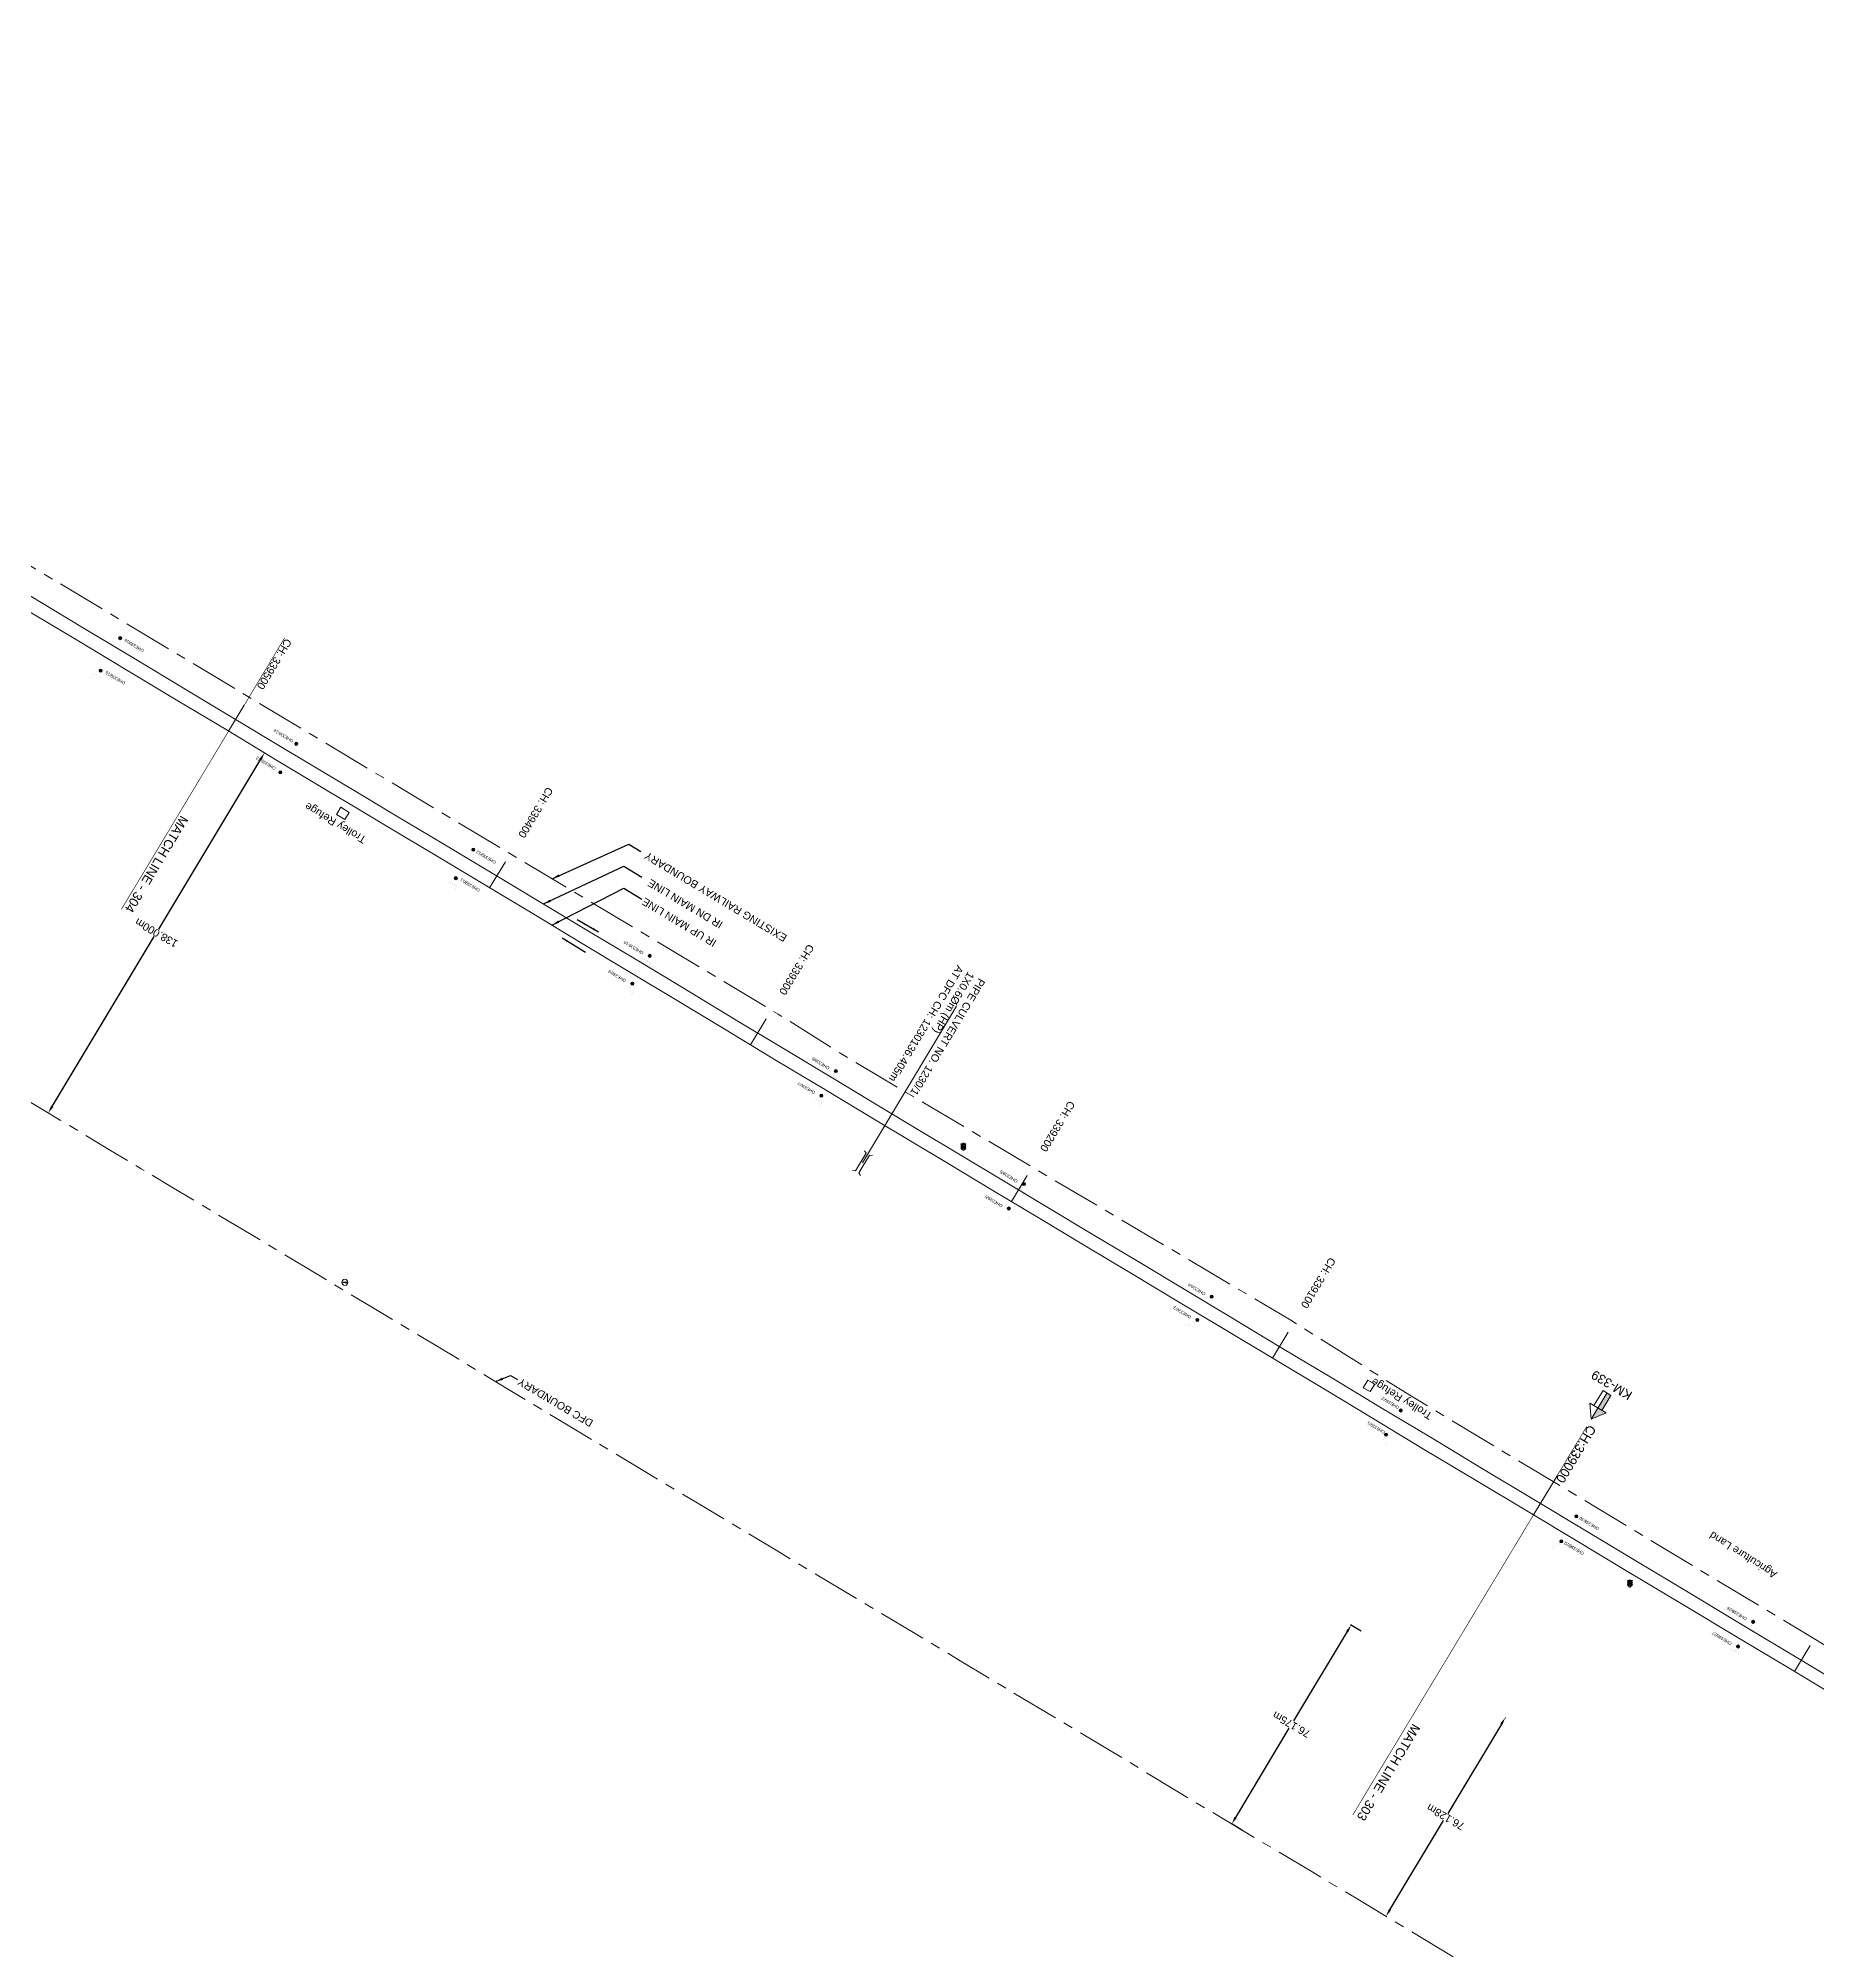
# Model space of a CAD drawing. Header units: metres. Extents: x 610236 to 616721, y 3398253 to 3402120.
# Drawn here: x 611620 to 612204, y 3400869 to 3401497 of the extents above; entities that cross this region are included whole.
import ezdxf
from ezdxf.enums import TextEntityAlignment as Align

# ---------------------------------------------------------------- set-up
doc = ezdxf.new("R2010")
doc.units = ezdxf.units.M
doc.header["$MEASUREMENT"] = 0
doc.linetypes.add('CENTER', pattern=[50.8, 31.75, -6.35, 6.35, -6.35])
doc.linetypes.add('PHANTOM2', pattern=[1.25, 0.625, -0.125, 0.125, -0.125, 0.125, -0.125])
doc.layers.get('Defpoints').update_dxf_attribs({"lineweight": 0})
for name, color, linetype, lineweight in [('Bounary Dim', 10, 'Continuous', 13), ('DFCC BOUNDARY', 6, 'CENTER', 0), ('Electric Pole', 251, 'Continuous', 0), ('EXISTING BRIDGE DETAILS', 7, 'Continuous', 0), ('Existing Chainage', 7, 'Continuous', 0), ('Existing IR Track', 143, 'Continuous', 0), ('Existing Railway Boundary', 7, 'CENTER', 0), ('flow direction', 7, 'Continuous', 0), ('KM STONE', 7, 'Continuous', 0), ('MATCH LINE', 7, 'Continuous', 0), ('OHE MAST', 8, 'Continuous', 0), ('OHE MAST TEXT', 8, 'Continuous', 0), ('Side Details', 251, 'Continuous', 0), ('Sign Board', 251, 'Continuous', 0), ('Text', 251, 'Continuous', 0), ('Text1', 251, 'Continuous', 0), ('Trolley Stand', 7, 'Continuous', 0)]:
    doc.layers.add(name, color=color, linetype=linetype, lineweight=lineweight)
doc.styles.get("Standard").update_dxf_attribs({"font": 'arial.ttf'})
doc.styles.add('Style-Arial', font='arial.ttf')
doc.styles.add('Text', font='arial.ttf', dxfattribs={"height": 2})
doc.dimstyles.new('ISO-25', dxfattribs={"dimtxt": 2.5, "dimasz": 2.5, "dimexe": 1.25, "dimexo": 0.625, "dimtad": 1, "dimtxsty": 'Standard', "dimcen": 2.5, "dimadec": 0, "dimazin": 0, "dimtfac": 1, "dimtmove": 0, "dimatfit": 3, "dimfxl": 1, "dimarcsym": 0})
doc.dimstyles.get("Standard").update_dxf_attribs({"dimtxt": 2.5, "dimasz": 0.18, "dimexe": 0.18, "dimexo": 0.0625, "dimgap": 0.09, "dimtad": 0, "dimtih": 1, "dimtoh": 1, "dimdec": 3, "dimzin": 0, "dimdsep": 46, "dimtxsty": 'Standard', "dimcen": 0.09, "dimadec": 0, "dimazin": 0, "dimtfac": 1, "dimtdec": 3, "dimtofl": 0, "dimtmove": 0, "dimatfit": 3, "dimfxl": 1, "dimtolj": 1, "dimtzin": 0, "dimarcsym": 0})

# ---------------------------------------------------------------- blocks, each defined once
blk = doc.blocks.new('EP')
at = {"extrusion": (0, 0, -1)}
blk.add_hatch(color=8, dxfattribs=at).paths.add_polyline_path([(-0.31, -0.24), (-0.94, -0.01), (-0.41, -0.1), (-0.43, 0.15), (0.21, -0.05), (0.21, 0.16), (0.93, -0.01), (0.31, 0.07), (0.31, -0.19), (-0.31, 0)])
at = {"color": 8}
for p, q in [((-0.93, -0.01), (-0.21, 0.16)), ((-0.31, 0.07), (-0.93, -0.01)), ((-0.31, -0.19), (-0.31, 0.07)), ((0.31, 0), (-0.31, -0.19)), ((-0.21, 0.16), (-0.21, -0.05)), ((-0.21, -0.05), (0.43, 0.15)), ((0.31, -0.24), (0.31, 0)), ((0.43, 0.15), (0.41, -0.1)), ((0.94, -0.01), (0.31, -0.24)), ((0.41, -0.1), (0.94, -0.01))]:
    blk.add_line(p, q, dxfattribs=at)
blk.add_circle((0, 0), 1, dxfattribs=at)
blk = doc.blocks.new('SIG')
for color, points in [(1, [(-0.22, 0.42, 0.180295), (-0.01, 0.33, -0.00255), (0.01, 0.33, -0.00255), (0.02, 0.33, 0.180295), (0.23, 0.42, -0.002654), (0.25, 0.44, 0.184495), (0.33, 0.65, 1.000001), (-0.32, 0.65, 0.184495), (-0.24, 0.44, -0.002654)]), (2, [(0.23, -0.23, -0.002654), (0.25, -0.21, 0.184495), (0.33, 0.01, 1.000001), (-0.32, 0.01, 0.184495), (-0.24, -0.21, -0.002654), (-0.22, -0.23, 0.180295), (-0.01, -0.32, -0.00255), (0.01, -0.32, -0.00255), (0.02, -0.32, 0.180295)]), (3, [(0.23, -0.88, -0.002654), (0.25, -0.86, 0.184495), (0.33, -0.64, 1.000001), (-0.32, -0.64, 0.184495), (-0.24, -0.86, -0.002654), (-0.22, -0.88, 0.395599)])]:
    blk.add_hatch(color=color).paths.add_polyline_path(points)
for p, q in [((-0.31, 0.98), (-0.32, -0.9)), ((0.33, -0.9), (0.32, 0.98))]:
    blk.add_line(p, q)
at = {"flags": 128}
for points in [[(-0.31, 0.98), (-0.81, 0.98, 0.198758), (-0.42, 0.41, 0.003814), (-0.31, 0.39)], [(-0.31, 0.33), (-0.81, 0.33, 0.198758), (-0.42, -0.23, 0.003727), (-0.32, -0.26)], [(0.32, 0.98), (0.82, 0.98, -0.198758), (0.44, 0.41, -0.003814), (0.32, 0.39)], [(0.32, 0.33), (0.82, 0.33, -0.198758), (0.44, -0.23, -0.003727), (0.33, -0.26)], [(-0.32, -0.32), (-0.81, -0.32, 0.198758), (-0.42, -0.88, 0.003639), (-0.32, -0.9)], [(0.33, -0.32), (0.82, -0.32, -0.198758), (0.44, -0.88, -0.003639), (0.33, -0.9)]]:
    blk.add_lwpolyline(points, format="xyb", dxfattribs=at)
for centre, radius, start, end in [((0.01, 0.91), 0.324, 12.40488, 167.59512), ((0.01, 0.81), 0.357, 27.75781, 152.24219), ((0.01, -0.9), 0.324, 181.45715, 358.54285)]:
    blk.add_arc(centre, radius, start, end)
blk = doc.blocks.new('OHE MAST')
h = blk.add_hatch(color=256)
edge = h.paths.add_edge_path()
edge.add_arc((0, 0), 0.514, 0, 360)
at = {"const_width": 0.01, "flags": 128}
for points in [[(1.5, 3.5), (1.5, 2), (-1.5, 2), (-1.5, 3.5)], [(0, 2), (0, 0)]]:
    blk.add_lwpolyline(points, dxfattribs=at)
blk.add_circle((0, 0), 0.514)
blk = doc.blocks.new('KM POST PLAN')
at = {"extrusion": (0, 0, -1)}
h = blk.add_hatch(color=256, dxfattribs=at)
h.paths.add_polyline_path([(0, -20), (0, -8.5), (3, -8.5), (3, -20)])
h.paths.add_polyline_path([(0, -8.5), (0, 0), (6.3, -8.5), (3, -8.5)], flags=16)
at = {"flags": 128}
for points in [[(0, 0), (-6.3, -8.5), (6.3, -8.5)], [(0, 0), (0, -20)], [(0, 0), (6.3, -8.5)], [(3, -8.5), (3, -20), (-3, -20), (-3, -8.5)]]:
    blk.add_lwpolyline(points, dxfattribs=at)
at = {"style": 'Style-Arial'}
blk.add_attdef('KM-POST', text='', height=6, dxfattribs=at).set_placement((0, -26, -263.9), align=Align.MIDDLE_CENTER)
blk = doc.blocks.new('*D291')
at = {"layer": 'Bounary Dim', "color": 0, "lineweight": -2, "transparency": 16777216}
for p, q in [((612100.36, 3400942.89), (612082.76, 3400913.57)), ((612101.7, 3400945), (612101.8, 3400944.94)), ((612063.75, 3400881.91), (612081.35, 3400911.23)), ((612062.51, 3400879.73), (612062.61, 3400879.67))]:
    blk.add_line(p, q, dxfattribs=at)
at = {"layer": 'Bounary Dim', "color": 0, "transparency": 16777216}
for points in [[(612100, 3400943.1), (612100.71, 3400942.67), (612101.64, 3400945.03)], [(612063.39, 3400882.12), (612064.1, 3400881.69), (612062.46, 3400879.76)]]:
    blk.add_solid(points, dxfattribs=at)
at = {"layer": 'Defpoints', "color": 0, "transparency": 16777216}
for p in [(612101.64, 3400945.03), (612101.64, 3400945.03), (612062.46, 3400879.76)]:
    blk.add_point(p, dxfattribs=at)
at = {"layer": 'Bounary Dim', "color": 0, "transparency": 16777216, "insert": (612082.05, 3400912.4), "char_height": 2.5, "attachment_point": 5, "rotation": 150}
blk.add_mtext('\\A1;76.128m', dxfattribs=at)
blk = doc.blocks.new('*D292')
at = {"layer": 'Bounary Dim', "color": 0, "lineweight": -2, "transparency": 16777216}
for p, q in [((612054.36, 3400973.42), (612050.86, 3400975.52)), ((612049.73, 3400973.28), (612032.12, 3400943.94)), ((612013.1, 3400912.26), (612030.71, 3400941.6)), ((612015.15, 3400908.11), (612011.66, 3400910.21))]:
    blk.add_line(p, q, dxfattribs=at)
at = {"layer": 'Bounary Dim', "color": 0, "transparency": 16777216}
for points in [[(612049.37, 3400973.5), (612050.09, 3400973.07), (612051.02, 3400975.43)], [(612012.74, 3400912.48), (612013.45, 3400912.05), (612011.81, 3400910.12)]]:
    blk.add_solid(points, dxfattribs=at)
at = {"layer": 'Defpoints', "color": 0, "transparency": 16777216}
for p in [(612051.02, 3400975.43), (612054.41, 3400973.39), (612015.21, 3400908.08)]:
    blk.add_point(p, dxfattribs=at)
at = {"layer": 'Bounary Dim', "color": 0, "transparency": 16777216, "insert": (612031.41, 3400942.77), "char_height": 2.5, "attachment_point": 5, "rotation": 150}
blk.add_mtext('\\A1;76.175m', dxfattribs=at)
blk = doc.blocks.new('*D293')
at = {"layer": 'Bounary Dim', "color": 0, "lineweight": -2, "transparency": 16777216}
for p, q in [((611692.83, 3401259.85), (611659.3, 3401204.01)), ((611693.52, 3401262.35), (611694.27, 3401261.9)), ((611624.37, 3401145.83), (611657.89, 3401201.67)), ((611622.49, 3401144.04), (611623.24, 3401143.59))]:
    blk.add_line(p, q, dxfattribs=at)
at = {"layer": 'Bounary Dim', "color": 0, "transparency": 16777216}
for points in [[(611692.47, 3401260.07), (611693.19, 3401259.64), (611694.12, 3401262)], [(611624.01, 3401146.04), (611624.73, 3401145.61), (611623.08, 3401143.68)]]:
    blk.add_solid(points, dxfattribs=at)
at = {"layer": 'Defpoints', "color": 0, "transparency": 16777216}
for p in [(611693.47, 3401262.39), (611694.12, 3401262), (611622.44, 3401144.07)]:
    blk.add_point(p, dxfattribs=at)
at = {"layer": 'Bounary Dim', "color": 0, "transparency": 16777216, "insert": (611658.6, 3401202.84), "char_height": 2.5, "attachment_point": 5, "rotation": 150}
blk.add_mtext('\\A1;138.000m', dxfattribs=at)

msp = doc.modelspace()

# ---------------------------------------------------------------- linework, layer by layer
at = {"layer": 'DFCC BOUNDARY', "lineweight": 0, "ltscale": 0.5, "flags": 128}
msp.add_lwpolyline([(614030.472, 3399814.7192), (614024.8946, 3399818.0451), (614015.7799, 3399823.4801), (613999.6668, 3399833.1472), (613984.2678, 3399842.3864), (613970.3399, 3399850.7392), (613956.28, 3399859.171), (613935.3694, 3399871.6997), (613914.0452, 3399884.4761), (613893.0192, 3399897.0501), (613871.8449, 3399909.7128), (613852.9598, 3399921.0218), (613833.556, 3399932.6415), (613813.9647, 3399944.3899), (613794.3788, 3399956.135), (613785.1827, 3399961.7215), (613766.9214, 3399972.6596), (613749.4195, 3399983.1428), (613728.9884, 3399995.4118), (613708.8827, 3400007.4858), (613694.3209, 3400016.4815), (613683.438, 3400022.9821), (613672.6694, 3400029.4145), (613655.9148, 3400039.4557), (613639.4636, 3400049.3149), (613623.1362, 3400059.0655), (613588.5555, 3400079.7543), (613570.3464, 3400090.6659), (613554.0406, 3400100.4359), (613537.9106, 3400110.1005), (613520.0636, 3400120.785), (613502.2625, 3400131.4419), (613494.8716, 3400135.8611), (613466.5822, 3400152.7759), (613449.3813, 3400163.1052), (613431.0466, 3400174.1154), (613415.8091, 3400183.244), (613399.1734, 3400193.2103), (613383.5507, 3400202.5609), (613368.0053, 3400211.8654), (613352.5934, 3400221.0969), (613321.617, 3400239.6514), (613288.0469, 3400259.7596), (613270.2946, 3400270.393), (613254.1066, 3400280.089), (613238.1295, 3400289.6587), (613220.6946, 3400300.1098), (613210.4076, 3400306.2763), (613210.9259, 3400307.1316), (613203.8422, 3400311.378), (613186.2102, 3400318.9888), (613155.1926, 3400337.6881), (613137.3264, 3400348.5159), (613123.1418, 3400357.4299), (613105.704, 3400368.3883), (613086.8393, 3400380.2435), (613072.3406, 3400389.2714), (613055.8254, 3400400.104), (613038.8743, 3400410.2624), (613022.5929, 3400420.0361), (613006.3415, 3400429.7918), (612989.5492, 3400439.8546), (612972.9245, 3400449.817), (612960.1162, 3400457.4755), (612947.4568, 3400465.0449), (612930.7189, 3400475.0753), (612914.1241, 3400485.02), (612904.2199, 3400490.9807), (612894.5247, 3400496.8155), (612876.5152, 3400507.6221), (612858.6874, 3400518.3195), (612842.2705, 3400528.1892), (612840.0277, 3400529.5375), (612788.9609, 3400443.558), (612774.6369, 3400452.1694), (612760.9024, 3400460.3975), (612747.3246, 3400468.5317), (612730.859, 3400478.4049), (612714.551, 3400488.1836), (612696.5594, 3400498.9674), (612678.6559, 3400509.6984), (612663.2769, 3400518.909), (612647.9741, 3400528.074), (612632.2661, 3400537.4849), (612616.4351, 3400546.9699), (612599.414, 3400557.2306), (612582.947, 3400567.1573), (612566.7828, 3400576.8509), (612550.7379, 3400586.4727), (612533.7627, 3400596.6571), (612516.8512, 3400606.8032), (612499.7855, 3400617.0342), (612485.7839, 3400625.4282), (612464.9663, 3400637.9427), (612447.5502, 3400648.4137), (612430.8597, 3400658.4333), (612412.9739, 3400669.1705), (612396.2978, 3400679.2348), (612380.2325, 3400688.9304), (612377.5505, 3400690.4658), (612361.3968, 3400700.2272), (612344.636, 3400710.3555), (612329.5864, 3400719.3595), (612314.2773, 3400728.5188), (612297.3551, 3400738.7155), (612281.0918, 3400748.5151), (612263.7154, 3400758.9452), (612246.5445, 3400769.2519), (612227.2409, 3400780.875), (612208.2413, 3400792.3151), (612191.0673, 3400802.6018), (612174.01, 3400812.8187), (612157.5822, 3400822.6823), (612141.8633, 3400832.1204), (612124.5363, 3400842.4909), (612107.3524, 3400852.7758), (612088.8382, 3400863.9013), (612070.6441, 3400874.8344), (612054.2742, 3400884.6936), (612038.4001, 3400894.2542), (612021.4289, 3400904.3691), (612003.7582, 3400914.901), (611987.1221, 3400924.9648), (611971.1468, 3400934.6289), (611954.7697, 3400944.4222), (611937.9127, 3400954.5025), (611922.6068, 3400963.7236), (611907.8037, 3400972.6418), (611892.7602, 3400981.6468), (611877.6876, 3400990.6692), (611862.1214, 3401000.0476), (611847.6422, 3401008.7711), (611835.6161, 3401015.9539), (611823.7539, 3401023.0384), (611807.2378, 3401032.978), (611790.9759, 3401042.7646), (611774.2607, 3401052.856), (611757.8836, 3401062.7432), (611742.4536, 3401072.0167), (611727.3475, 3401081.0955), (611711.4069, 3401090.6799), (611695.8881, 3401100.0106), (611679.5475, 3401109.8232), (611663.6992, 3401119.3333), (611653.6284, 3401125.3547), (611643.529, 3401131.3933), (611626.9857, 3401141.336), (611611.0368, 3401150.9215), (611594.7626, 3401160.6656), (611578.3725, 3401170.4792), (611511.1674, 3401210.8993), (611555.4923, 3401284.5967), (611555.4923, 3401284.5967), (611549.8857, 3401287.8868), (611540.0137, 3401293.8124), (611524.671, 3401303.0218), (611509.1876, 3401312.2845), (611493.9735, 3401321.386), (611477.4397, 3401331.3464), (611461.2473, 3401341.1011), (611444.6578, 3401351.0735), (611428.129, 3401361.0095), (611411.1671, 3401371.1714), (611394.2008, 3401381.3359), (611377.9093, 3401391.1332), (611361.8998, 3401400.7609), (611345.3726, 3401410.7086), (611329.2809, 3401420.3941), (611314.2811, 3401429.3997), (611265.4291, 3401454.6678), (611276.9146, 3401476.8733), (611278.5099, 3401479.9575)], dxfattribs=at)
at = {"layer": 'EXISTING BRIDGE DETAILS', "color": 10}
for points in [[(611890.4681, 3401127.2501), (611921.4338, 3401178.7116)], [(611891.14, 3401131.2803), (611891.7472, 3401130.4206), (611888.2634, 3401124.631), (611887.2195, 3401124.7649)], [(611893.8207, 3401129.6701), (611892.7767, 3401129.804), (611889.2929, 3401124.0144), (611889.9002, 3401123.1547)]]:
    msp.add_lwpolyline(points, dxfattribs=at)
at = {"layer": 'Existing Chainage', "linetype": 'Continuous', "lineweight": 13, "flags": 128}
for points in [[(611687.4576, 3401277.665), (611682.3064, 3401269.0938)], [(611773.208, 3401226.2135), (611768.0551, 3401217.6434)], [(611858.9016, 3401174.6365), (611853.7333, 3401166.0757)], [(611944.6094, 3401123.1355), (611939.4488, 3401114.57)], [(612030.3205, 3401071.6867), (612025.1882, 3401063.1042)], [(612118.6796, 3401024.5103), (612110.9407, 3401011.6608)], [(612201.7917, 3400968.7355), (612196.6561, 3400960.1549)]]:
    msp.add_lwpolyline(points, dxfattribs=at)
at = {"layer": 'Existing IR Track', "flags": 128}
for points in [[(612214.8698, 3400954.311), (612197.7045, 3400964.6182), (612180.6027, 3400974.8872), (612162.2245, 3400985.9232), (612143.9362, 3400996.9052), (612127.7681, 3401006.6282), (612111.6007, 3401016.3508), (612094.4163, 3401026.6862), (612077.0678, 3401037.1204), (612060.9039, 3401046.8547), (612044.6702, 3401056.631), (612027.951, 3401066.6776), (612011.3221, 3401076.6699), (611996.1961, 3401085.774), (611981.0856, 3401094.8686), (611966.0097, 3401103.8943), (611950.8871, 3401112.9479), (611935.6943, 3401122.0698), (611920.9525, 3401130.9207), (611908.7327, 3401138.2409), (611896.9063, 3401145.3362), (611880.7615, 3401155.0489), (611864.5614, 3401164.7949), (611847.97, 3401174.8579), (611831.4214, 3401184.895), (611815.9368, 3401194.179), (611800.4914, 3401203.4396), (611784.9115, 3401212.8211), (611769.3855, 3401222.1701), (611752.9696, 3401231.9848), (611736.8375, 3401241.6227), (611726.8091, 3401247.6167), (611716.7817, 3401253.6102), (611700.4329, 3401263.4362), (611668.0254, 3401282.903), (611651.6929, 3401292.7077), (611634.362, 3401303.1288), (611617.0844, 3401313.5179)], [(612212.8178, 3400950.482), (612195.4076, 3400960.9023), (612178.3281, 3400971.1247), (612159.9182, 3400982.1875), (612141.7834, 3400993.085), (612125.4726, 3401002.9086), (612109.3254, 3401012.6336), (612092.0809, 3401022.9115), (612074.7992, 3401033.2115), (612058.5505, 3401043.0409), (612042.2744, 3401052.887), (612025.5951, 3401062.8611), (612008.9322, 3401072.8252), (611993.8207, 3401081.9293), (611978.8499, 3401090.9485), (611963.6385, 3401100.054), (611948.7348, 3401108.9753), (611933.3378, 3401118.2517), (611918.6317, 3401127.112), (611906.3782, 3401134.4306), (611894.7127, 3401141.3976), (611878.3957, 3401151.2173), (611862.2169, 3401160.9541), (611845.5841, 3401170.9956), (611829.0891, 3401180.954), (611813.5411, 3401190.2984), (611798.435, 3401199.3772), (611782.5168, 3401208.9482), (611766.9979, 3401218.279), (611750.5914, 3401228.1311), (611734.6118, 3401237.7201), (611724.4462, 3401243.7981), (611714.4826, 3401249.7555), (611698.0744, 3401259.617), (611682.0267, 3401269.2619), (611665.654, 3401279.065), (611649.3812, 3401288.8083), (611631.9804, 3401299.2739), (611614.7399, 3401309.6432)]]:
    msp.add_lwpolyline(points, dxfattribs=at)
at = {"layer": 'Existing Railway Boundary', "ltscale": 0.5, "flags": 128}
msp.add_lwpolyline([(610348.171, 3402084.315), (610412.243, 3402047.407), (610816.4467, 3401806.0872), (610824.2343, 3401812.7137), (610961.1072, 3401721.668), (611001.8155, 3401693.5189), (611045.0981, 3401670.4754), (611172.8748, 3401594.2137), (611349.6069, 3401487.2448), (611525.6631, 3401378.4058), (611706.9713, 3401269.4918), (611862.7799, 3401176.1735), (611885.0197, 3401162.1783), (612031.1961, 3401075.6032), (612070.3216, 3401050.9396), (612243.7727, 3400946.4383), (612421.3412, 3400839.8744), (612607.2871, 3400728.8405), (612953.7211, 3400520.993), (613470.9913, 3400226.4951), (614012.4958, 3399887.3788), (614055.8113, 3399861.1262), (614186.33, 3399782.2122), (614439.2886, 3399631.6413), (615179.9123, 3399187.498), (615599.3011, 3398933.023), (615641.8291, 3398908.118), (615684.1749, 3398882.805), (615727.8421, 3398857.148), (615771.2115, 3398833.042), (615810.7222, 3398819.967), (615849.5142, 3398796.835), (615894.7969, 3398769.958), (615937.4983, 3398743.942), (615981.9902, 3398717.098), (616022.8552, 3398694.4624)], dxfattribs=at)
at = {"layer": 'MATCH LINE', "linetype": 'PHANTOM2', "ltscale": 15, "const_width": 0.2}
for points in [[(611700.7054, 3401299.7117), (611647.1231, 3401210.5751)], [(612128.3918, 3401040.64), (612051.5754, 3400913.0958)]]:
    msp.add_lwpolyline(points, dxfattribs=at)
at = {"layer": 'Trolley Stand'}
for points in [[(611717.7331, 3401241.762), (611719.1364, 3401244.1127), (611721.9185, 3401242.3779), (611720.5147, 3401240.0265)], [(612054.9517, 3401053.3852), (612056.5392, 3401055.8532), (612058.8126, 3401054.5843), (612057.225, 3401052.1162)]]:
    msp.add_3dface(points, dxfattribs=at)

# ---------------------------------------------------------------- block references
at = {"layer": 'Electric Pole', "xscale": 0.9997078270984131, "yscale": 0.9997078270984131, "zscale": 0.9997078270984131}
msp.add_blockref('EP', (611720.4814, 3401088.0341), dxfattribs=at)
at = {"layer": 'KM STONE'}
ref = msp.add_blockref('KM POST PLAN', (612129.8791, 3401043.1095), dxfattribs=dict(at, xscale=0.5, yscale=0.5, zscale=0.5, rotation=148.9409931630598))
ref.add_attrib('KM-POST', 'KM-339', dxfattribs={"layer": '0', "height": 3, "rotation": 148.9409932, "style": 'Style-Arial'}).set_placement((612136.5861, 3401054.2458), align=Align.MIDDLE_CENTER)
at = {"layer": 'OHE MAST', "color": 2, "rotation": 149.0208306544455}
for p in [(611646.6783, 3401299.6334), (611640.2959, 3401288.9577), (611704.5381, 3401264.9444), (611699.2992, 3401255.5468), (611762.7028, 3401230.1375), (611756.9645, 3401220.8255), (611820.6352, 3401195.2733), (611814.9265, 3401186.1508), (611881.7665, 3401157.4566), (611877.0224, 3401149.347), (611943.5466, 3401120.3327), (611938.5808, 3401112.2665), (612005.2312, 3401083.3054), (612000.5156, 3401075.6891), (612067.3142, 3401045.9357), (612062.4978, 3401037.9924), (612124.9799, 3401011.1698), (612120.0364, 3401002.9176), (612183.0726, 3400976.5043), (612178.12, 3400968.4042)]:
    msp.add_blockref('OHE MAST', p, dxfattribs=at)
at = {"layer": 'Sign Board', "xscale": 0.9997078270984131, "yscale": 0.9997078270984131, "zscale": 0.9997078270984131}
for p in [(611923.6585, 3401132.5761), (612142.5655, 3400989.0784)]:
    msp.add_blockref('SIG', p, dxfattribs=at)

# ---------------------------------------------------------------- texts
at = {"layer": 'DFCC BOUNDARY', "linetype": 'Continuous', "ltscale": 5}
msp.add_text('DFC BOUNDARY', height=2.5, rotation=149.3990418, dxfattribs=at).set_placement((611802.3109, 3401042.5298))
at = {"layer": 'EXISTING BRIDGE DETAILS', "color": 10, "insert": (611930.948, 3401186.8724), "char_height": 2.5, "width": 47.844189, "attachment_point": 1, "rotation": 239}
msp.add_mtext('\\A1;PIPE CULVERT NO. 1230/1\\P1X0.6%%Cm (HP)\\PAT DFC CH: 1230136.405m', dxfattribs=at)
at = {"layer": 'Existing Chainage', "lineweight": 0, "attachment_point": 6, "line_spacing_factor": 0.6, "style": 'Style-Arial'}
for s, insert, char_height, rotation in [('CH: 339500', (611692.5101, 3401283.1572), 2.5, 238.9941999), ('CH: 339400', (611778.3609, 3401234.367), 2.5, 238.9830758), ('CH: 339300', (611864.0699, 3401182.7808), 2.5, 238.8802004), ('CH: 339200', (611949.77, 3401131.2843), 2.5, 238.9316449), ('CH: 339100', (612035.4528, 3401079.8525), 2.5, 239.120681), ('CH:339000', (612119.4148, 3401022.5361), 3, 238.9405945)]:
    msp.add_mtext(s, dxfattribs=dict(at, insert=insert, char_height=char_height, rotation=rotation))
at = {"layer": 'Existing IR Track', "color": 7, "lineweight": 0}
for s, p in [('IR DN MAIN LINE', (611820.3175, 3401219.5642)), ('IR UP MAIN LINE', (611818.4019, 3401213.4569))]:
    msp.add_text(s, height=2.5, rotation=149, dxfattribs=at).set_placement(p, align=Align.MIDDLE_RIGHT)
at = {"layer": 'Existing Railway Boundary', "linetype": 'Continuous', "ltscale": 5}
msp.add_text('EXISTING RAILWAY BOUNDARY', height=2.5, rotation=149, dxfattribs=at).set_placement((611865.9806, 3401201.8779))
at = {"layer": 'MATCH LINE', "linetype": 'Continuous'}
for s, p in [('MATCH LINE - 304', (611666.6337, 3401241.6348)), ('MATCH LINE - 303', (612071.2992, 3400943.2818))]:
    msp.add_text(s, height=3, rotation=239.0346667, dxfattribs=at).set_placement(p)
at = {"layer": 'OHE MAST TEXT'}
for s, p in [('OHE339/16', (611654.6347, 3401295.8182)), ('OHE339/15', (611648.4641, 3401285.1376)), ('OHE339/14', (611703.7177, 3401266.1296)), ('OHE339/13', (611697.908, 3401257.1222)), ('OHE339/12', (611770.2656, 3401226.281)), ('OHE339/11', (611765.0119, 3401217.1163)), ('OHE339/10', (611818.7142, 3401196.5109)), ('OHE339/9', (611813.0007, 3401187.3819)), ('OHE339/8', (611879.825, 3401158.7061)), ('OHE339/7', (611875.1021, 3401150.6323)), ('OHE339/6', (611941.6017, 3401121.5818)), ('OHE339/5', (611936.6763, 3401113.4136)), ('OHE339/4', (612003.3291, 3401084.4808)), ('OHE339/3', (611998.6004, 3401076.9169)), ('OHE339/2', (612066.9117, 3401047.1764)), ('OHE339/1', (612062.2545, 3401039.0714)), ('OHE338/30', (612132.592, 3401007.355)), ('OHE338/29', (612127.6519, 3400999.2098)), ('OHE338/28', (612181.1075, 3400977.7937)), ('OHE338/27', (612176.1674, 3400969.6485))]:
    msp.add_text(s, height=1, rotation=149, dxfattribs=at).set_placement(p)
at = {"layer": 'Side Details'}
msp.add_text('Agriculture Land', height=2.5, rotation=147.5798055, dxfattribs=at).set_placement((612191.1847, 3400992.6963))
at = {"layer": 'Text', "style": 'Text'}
msp.add_text('Trolley Refuge', height=2.5, rotation=148.6948482, dxfattribs=at).set_placement((612077.9443, 3401044.8841))
at = {"layer": 'Text1', "style": 'Text'}
msp.add_text('Trolley Refuge', height=2.5, rotation=149.3383277, dxfattribs=at).set_placement((611727.7865, 3401234.1617))

# ---------------------------------------------------------------- dimensions: what is measured, and where the dimension line sits
at = {"layer": 'Bounary Dim'}
for p1, p2, distance, picture, middle in [((611622.436, 3401144.0705), (611693.4683, 3401262.3853), -0.7543, '*D293', (611658.5989, 3401202.8396)), ((612015.205, 3400908.0786), (612054.4144, 3400973.3876), 3.9605, '*D292', (612031.4142, 3400942.7716)), ((612062.4592, 3400879.764), (612101.6442, 3400945.0324), 0, '*D291', (612082.0517, 3400912.3982))]:
    dim = msp.add_aligned_dim(p1=p1, p2=p2, distance=distance, dimstyle='Standard', override={"dimtxt": 2.5, "dimasz": 2.5, "dimdsep": 0, "dimpost": 'm', "dimtmove": 2}, dxfattribs=at)
    dim.commit()
    dim.dimension.update_dxf_attribs({"geometry": picture, "text_midpoint": middle, "text_rotation": 150})

# ---------------------------------------------------------------- leaders
at = {"layer": 'DFCC BOUNDARY', "linetype": 'Continuous', "lineweight": 0, "ltscale": 5}
msp.add_leader([(611770.0104, 3401055.422), (611774.925, 3401057.4338), (611777.1663, 3401056.1614)], dimstyle='ISO-25', override={"dimtxt": 0.5, "dimtad": 0}, dxfattribs=at)
at = {"layer": 'Existing IR Track', "color": 7, "lineweight": 0}
for points in [[(611785.7404, 3401212.3219), (611812.1416, 3401224.7418), (611818.0599, 3401221.1768)], [(611788.488, 3401205.3579), (611812.0738, 3401217.4916), (611817.992, 3401213.9266)]]:
    msp.add_leader(points, dimstyle='ISO-25', override={"dimtxt": 0.5, "dimtad": 0}, dxfattribs=at)
at = {"layer": 'Existing Railway Boundary', "linetype": 'Continuous', "ltscale": 5}
msp.add_leader([(611788.569, 3401220.6205), (611813.7704, 3401231.979), (611817.7237, 3401229.5976)], dimstyle='ISO-25', override={"dimtxt": 0.5, "dimtad": 0}, dxfattribs=at)
at = {"layer": 'flow direction', "lineweight": 0}
for points in [[(611803.8443, 3401203.088), (611796.8417, 3401207.132)], [(611791.8891, 3401201.1545), (611799.5042, 3401196.526)]]:
    msp.add_leader(points, dimstyle='ISO-25', override={"dimtxt": 0.5, "dimasz": 2, "dimtad": 0}, dxfattribs=at)

doc.saveas('drawing.dxf')
